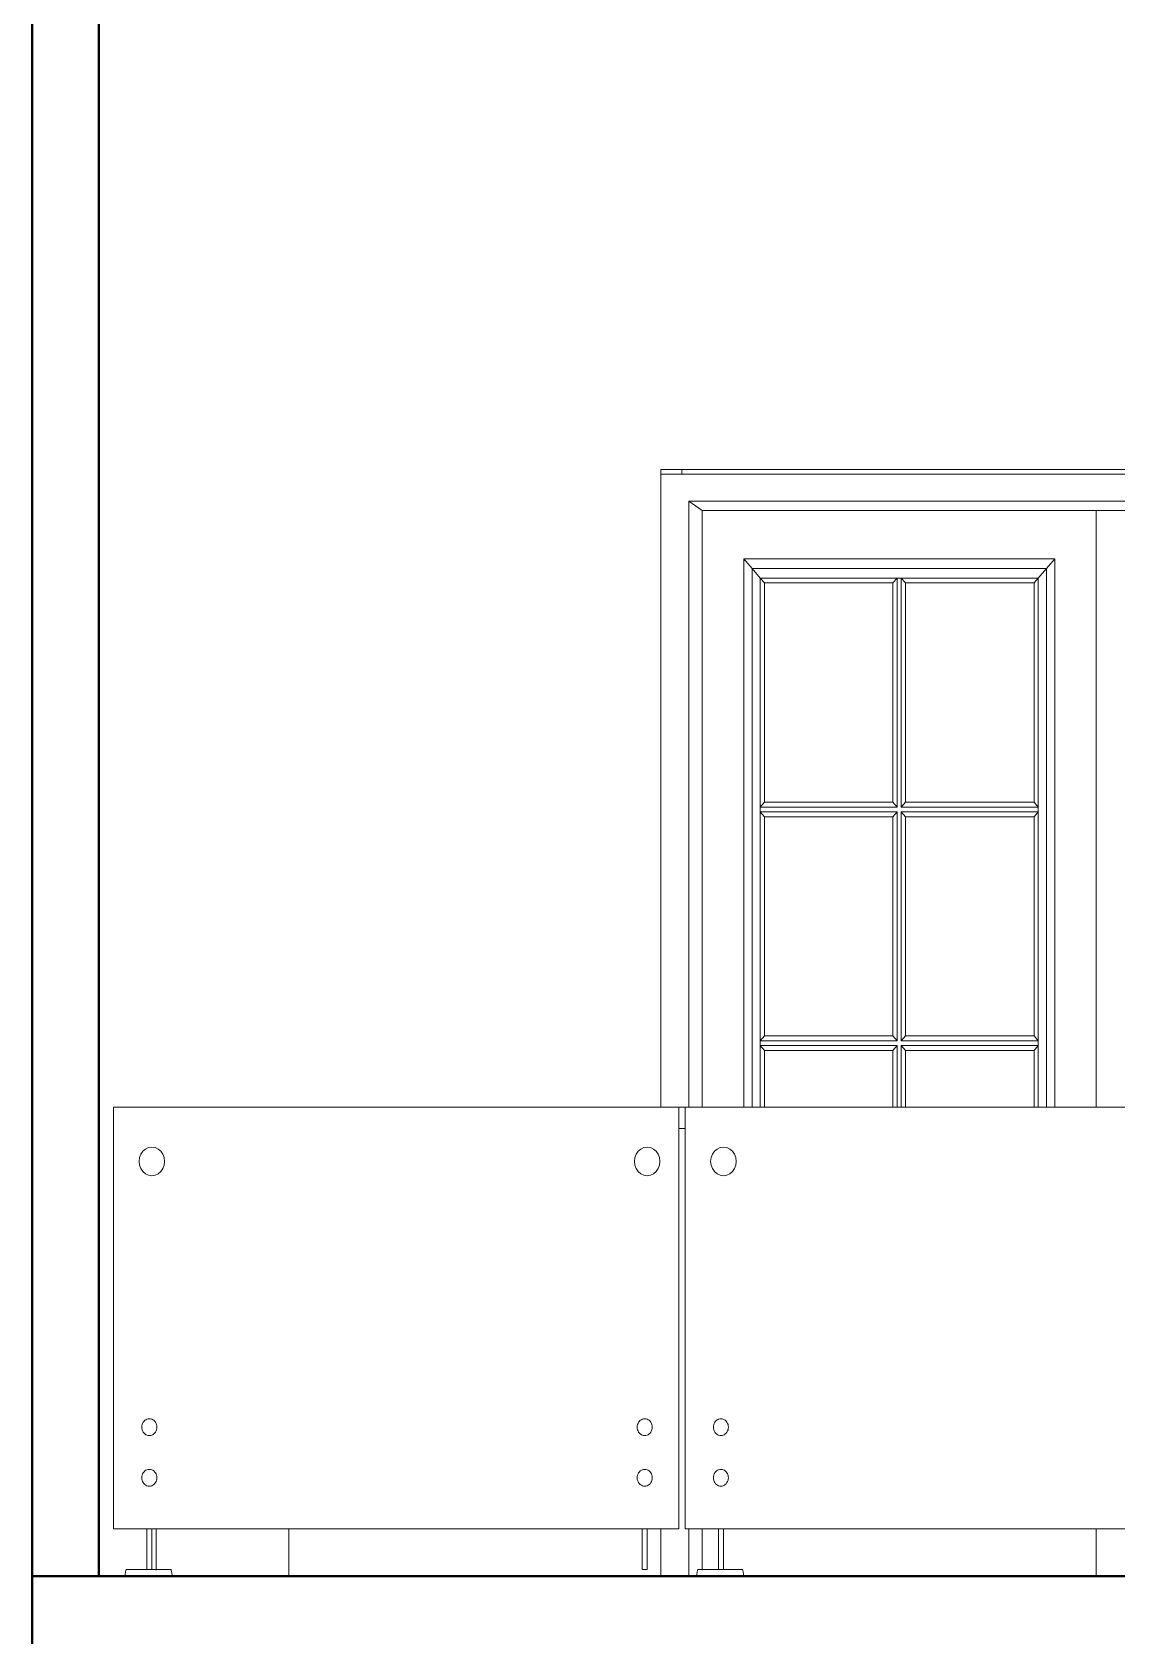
# Model space of a CAD drawing. Header units: inches. Extents: x 136316 to 155547, y -21384 to -17606.
# Drawn here: x 155025.5 to 155107.8, y -20328.1 to -20206.3 of the extents above; entities that cross this region are included whole.
import ezdxf

# ---------------------------------------------------------------- set-up
doc = ezdxf.new("R2010")
doc.units = ezdxf.units.IN
doc.header["$LTSCALE"] = 0.5
doc.header["$MEASUREMENT"] = 0
for name, color, linetype, lineweight in [('Annotate-Lite.w', 177, 'Continuous', 9), ('HACTH', 253, 'Continuous', 9), ('wall', 1, 'Continuous', 40), ('window', 4, 'Continuous', 13)]:
    doc.layers.add(name, color=color, linetype=linetype, lineweight=lineweight)

msp = doc.modelspace()

# ---------------------------------------------------------------- linework, layer by layer
at = {"layer": 'Annotate-Lite.w'}
msp.add_xline((155025.48, -19234.17), (0, 1), dxfattribs=at)
at = {"layer": 'HACTH'}
msp.add_line((155044.97, -20323.52), (155044.97, -20319.94), dxfattribs=at)
at = {"layer": 'wall'}
for p, q in [((155025.48, -20097.52), (155025.48, -20337.52)), ((155030.54, -20323.52), (155030.54, -20097.52)), ((155025.48, -20323.52), (155030.54, -20323.52)), ((155030.54, -20323.52), (155032.52, -20323.52)), ((155032.52, -20323.52), (155036.13, -20323.52)), ((155036.13, -20323.52), (155044.97, -20323.52)), ((155044.97, -20323.52), (155075.34, -20323.52)), ((155075.34, -20323.52), (155075.92, -20323.52)), ((155075.92, -20323.52), (155079.53, -20323.52)), ((155079.53, -20323.52), (155106.27, -20323.52)), ((155106.27, -20323.52), (155113.54, -20323.52))]:
    msp.add_line(p, q, dxfattribs=at)
at = {"layer": 'window'}
for p, q in [((155073.22, -20239.52), (155073.22, -20287.93)), ((155073.22, -20239.52), (155169.22, -20239.52)), ((155073.22, -20239.88), (155169.22, -20239.88)), ((155074.82, -20239.88), (155074.82, -20239.52)), ((155075.34, -20241.94), (155076.36, -20242.63)), ((155167.11, -20241.94), (155075.34, -20241.94)), ((155075.34, -20241.94), (155075.34, -20287.93)), ((155076.36, -20242.63), (155076.36, -20287.93)), ((155076.36, -20242.63), (155166.09, -20242.63)), ((155106.27, -20287.93), (155106.27, -20242.63)), ((155079.51, -20246.3), (155079.51, -20287.93)), ((155103.12, -20246.3), (155079.51, -20246.3)), ((155079.51, -20246.3), (155080.14, -20247.04)), ((155080.14, -20247.04), (155080.14, -20287.93)), ((155102.49, -20247.04), (155080.14, -20247.04)), ((155080.14, -20247.04), (155080.77, -20247.77)), ((155102.49, -20247.04), (155101.86, -20247.77)), ((155103.12, -20246.3), (155102.49, -20247.04)), ((155102.49, -20247.04), (155102.49, -20287.93)), ((155103.12, -20287.93), (155103.12, -20246.3)), ((155080.77, -20247.77), (155080.77, -20287.93)), ((155080.77, -20247.77), (155101.86, -20247.77)), ((155081.09, -20248.14), (155080.77, -20247.77)), ((155081.09, -20248.14), (155081.09, -20264.78)), ((155090.84, -20248.14), (155081.09, -20248.14)), ((155090.84, -20248.14), (155091.16, -20247.77)), ((155090.84, -20264.78), (155090.84, -20248.14)), ((155091.16, -20247.77), (155091.16, -20265.15)), ((155091.47, -20265.15), (155091.47, -20247.77)), ((155091.47, -20247.77), (155091.79, -20248.14)), ((155101.55, -20248.14), (155091.79, -20248.14)), ((155091.79, -20248.14), (155091.79, -20264.78)), ((155101.55, -20248.14), (155101.86, -20247.77)), ((155101.55, -20264.78), (155101.55, -20248.14)), ((155101.86, -20287.93), (155101.86, -20247.77)), ((155080.77, -20265.15), (155081.09, -20264.78)), ((155091.16, -20265.15), (155080.77, -20265.15)), ((155081.09, -20264.78), (155090.84, -20264.78)), ((155091.16, -20265.15), (155090.84, -20264.78)), ((155091.79, -20264.78), (155091.47, -20265.15)), ((155101.86, -20265.15), (155091.47, -20265.15)), ((155091.79, -20264.78), (155101.55, -20264.78)), ((155101.55, -20264.78), (155101.86, -20265.15)), ((155080.77, -20265.51), (155091.16, -20265.51)), ((155081.09, -20265.88), (155080.77, -20265.51)), ((155090.84, -20265.88), (155081.09, -20265.88)), ((155081.09, -20265.88), (155081.09, -20282.52)), ((155090.84, -20265.88), (155091.16, -20265.51)), ((155090.84, -20282.52), (155090.84, -20265.88)), ((155091.16, -20265.51), (155091.16, -20282.89)), ((155091.47, -20282.89), (155091.47, -20265.51)), ((155091.47, -20265.51), (155101.86, -20265.51)), ((155091.47, -20265.51), (155091.79, -20265.88)), ((155091.79, -20265.88), (155091.79, -20282.52)), ((155101.55, -20265.88), (155091.79, -20265.88)), ((155101.86, -20265.51), (155101.55, -20265.88)), ((155101.55, -20282.52), (155101.55, -20265.88)), ((155080.77, -20282.89), (155081.09, -20282.52)), ((155091.16, -20282.89), (155080.77, -20282.89)), ((155080.77, -20283.25), (155091.16, -20283.25)), ((155081.09, -20283.62), (155080.77, -20283.25)), ((155081.09, -20282.52), (155090.84, -20282.52)), ((155090.84, -20283.62), (155081.09, -20283.62)), ((155081.09, -20283.62), (155081.09, -20287.93)), ((155091.16, -20282.89), (155090.84, -20282.52)), ((155091.16, -20283.25), (155090.84, -20283.62)), ((155090.84, -20287.93), (155090.84, -20283.62)), ((155091.16, -20283.25), (155091.16, -20287.93)), ((155091.79, -20282.52), (155091.47, -20282.89)), ((155101.86, -20282.89), (155091.47, -20282.89)), ((155091.47, -20287.93), (155091.47, -20283.25)), ((155091.47, -20283.25), (155101.86, -20283.25)), ((155091.47, -20283.25), (155091.79, -20283.62)), ((155091.79, -20282.52), (155101.55, -20282.52)), ((155091.79, -20283.62), (155091.79, -20287.93)), ((155101.55, -20283.62), (155091.79, -20283.62)), ((155101.55, -20282.52), (155101.86, -20282.89)), ((155101.55, -20283.62), (155101.86, -20283.25)), ((155101.55, -20287.93), (155101.55, -20283.62)), ((155031.67, -20319.94), (155031.67, -20287.93)), ((155031.67, -20287.93), (155074.59, -20287.93)), ((155074.59, -20287.93), (155074.59, -20319.94)), ((155075.07, -20287.94), (155074.59, -20287.94)), ((155075.07, -20319.94), (155075.07, -20287.93)), ((155075.07, -20287.93), (155117.99, -20287.93)), ((155075.07, -20289.56), (155074.59, -20289.56)), ((155034.09, -20291.11), (155034.32, -20291)), ((155034.32, -20291), (155034.57, -20290.96)), ((155034.82, -20291), (155034.57, -20290.96)), ((155034.82, -20291), (155035.05, -20291.11)), ((155071.7, -20291.11), (155071.93, -20291)), ((155071.93, -20291), (155072.18, -20290.96)), ((155072.43, -20291), (155072.18, -20290.96)), ((155072.43, -20291), (155072.67, -20291.11)), ((155077.49, -20291.11), (155077.72, -20291)), ((155077.72, -20291), (155077.97, -20290.96)), ((155078.22, -20291), (155077.97, -20290.96)), ((155078.22, -20291), (155078.45, -20291.11)), ((155033.64, -20291.76), (155033.61, -20292.05)), ((155033.61, -20292.05), (155033.64, -20292.33)), ((155033.64, -20291.76), (155033.74, -20291.5)), ((155033.74, -20291.5), (155033.89, -20291.28)), ((155033.89, -20291.28), (155034.09, -20291.11)), ((155035.25, -20291.28), (155035.05, -20291.11)), ((155035.25, -20291.28), (155035.41, -20291.5)), ((155035.5, -20291.76), (155035.41, -20291.5)), ((155035.5, -20291.76), (155035.54, -20292.05)), ((155035.5, -20292.33), (155035.54, -20292.05)), ((155071.25, -20291.76), (155071.22, -20292.05)), ((155071.22, -20292.05), (155071.25, -20292.33)), ((155071.25, -20291.76), (155071.35, -20291.5)), ((155071.35, -20291.5), (155071.5, -20291.28)), ((155071.5, -20291.28), (155071.7, -20291.11)), ((155072.87, -20291.28), (155072.67, -20291.11)), ((155072.87, -20291.28), (155073.02, -20291.5)), ((155073.12, -20291.76), (155073.02, -20291.5)), ((155073.12, -20291.76), (155073.15, -20292.05)), ((155073.12, -20292.33), (155073.15, -20292.05)), ((155077.04, -20291.76), (155077, -20292.05)), ((155077, -20292.05), (155077.04, -20292.33)), ((155077.04, -20291.76), (155077.13, -20291.5)), ((155077.13, -20291.5), (155077.29, -20291.28)), ((155077.29, -20291.28), (155077.49, -20291.11)), ((155078.65, -20291.28), (155078.45, -20291.11)), ((155078.65, -20291.28), (155078.8, -20291.5)), ((155078.9, -20291.76), (155078.8, -20291.5)), ((155078.9, -20291.76), (155078.93, -20292.05)), ((155078.9, -20292.33), (155078.93, -20292.05)), ((155033.74, -20292.59), (155033.64, -20292.33)), ((155033.89, -20292.81), (155033.74, -20292.59)), ((155033.89, -20292.81), (155034.09, -20292.98)), ((155034.09, -20292.98), (155034.32, -20293.09)), ((155034.32, -20293.09), (155034.57, -20293.13)), ((155034.57, -20293.13), (155034.82, -20293.09)), ((155034.82, -20293.09), (155035.05, -20292.98)), ((155035.05, -20292.98), (155035.25, -20292.81)), ((155035.41, -20292.59), (155035.25, -20292.81)), ((155035.5, -20292.33), (155035.41, -20292.59)), ((155071.35, -20292.59), (155071.25, -20292.33)), ((155071.5, -20292.81), (155071.35, -20292.59)), ((155071.5, -20292.81), (155071.7, -20292.98)), ((155071.7, -20292.98), (155071.93, -20293.09)), ((155071.93, -20293.09), (155072.18, -20293.13)), ((155072.18, -20293.13), (155072.43, -20293.09)), ((155072.43, -20293.09), (155072.67, -20292.98)), ((155072.67, -20292.98), (155072.87, -20292.81)), ((155073.02, -20292.59), (155072.87, -20292.81)), ((155073.12, -20292.33), (155073.02, -20292.59)), ((155077.13, -20292.59), (155077.04, -20292.33)), ((155077.29, -20292.81), (155077.13, -20292.59)), ((155077.29, -20292.81), (155077.49, -20292.98)), ((155077.49, -20292.98), (155077.72, -20293.09)), ((155077.72, -20293.09), (155077.97, -20293.13)), ((155077.97, -20293.13), (155078.22, -20293.09)), ((155078.22, -20293.09), (155078.45, -20292.98)), ((155078.45, -20292.98), (155078.65, -20292.81)), ((155078.8, -20292.59), (155078.65, -20292.81)), ((155078.9, -20292.33), (155078.8, -20292.59)), ((155034.05, -20311.7), (155033.98, -20311.76)), ((155034.12, -20311.65), (155034.05, -20311.7)), ((155034.2, -20311.61), (155034.12, -20311.65)), ((155034.2, -20311.61), (155034.29, -20311.58)), ((155034.29, -20311.58), (155034.38, -20311.58)), ((155034.47, -20311.58), (155034.38, -20311.58)), ((155034.56, -20311.61), (155034.47, -20311.58)), ((155034.64, -20311.65), (155034.56, -20311.61)), ((155034.64, -20311.65), (155034.72, -20311.7)), ((155034.78, -20311.76), (155034.72, -20311.7)), ((155071.66, -20311.7), (155071.59, -20311.76)), ((155071.74, -20311.65), (155071.66, -20311.7)), ((155071.82, -20311.61), (155071.74, -20311.65)), ((155071.82, -20311.61), (155071.91, -20311.58)), ((155071.91, -20311.58), (155071.99, -20311.58)), ((155072.08, -20311.58), (155071.99, -20311.58)), ((155072.17, -20311.61), (155072.08, -20311.58)), ((155072.25, -20311.65), (155072.17, -20311.61)), ((155072.25, -20311.65), (155072.33, -20311.7)), ((155072.4, -20311.76), (155072.33, -20311.7)), ((155077.44, -20311.7), (155077.38, -20311.76)), ((155077.52, -20311.65), (155077.44, -20311.7)), ((155077.6, -20311.61), (155077.52, -20311.65)), ((155077.6, -20311.61), (155077.69, -20311.58)), ((155077.69, -20311.58), (155077.78, -20311.58)), ((155077.87, -20311.58), (155077.78, -20311.58)), ((155077.96, -20311.61), (155077.87, -20311.58)), ((155078.04, -20311.65), (155077.96, -20311.61)), ((155078.04, -20311.65), (155078.11, -20311.7)), ((155078.18, -20311.76), (155078.11, -20311.7)), ((155033.82, -20312.12), (155033.81, -20312.22)), ((155033.81, -20312.22), (155033.82, -20312.32)), ((155033.82, -20312.12), (155033.84, -20312.02)), ((155033.82, -20312.32), (155033.84, -20312.41)), ((155033.87, -20311.93), (155033.84, -20312.02)), ((155033.84, -20312.41), (155033.87, -20312.51)), ((155033.92, -20311.84), (155033.87, -20311.93)), ((155033.87, -20312.51), (155033.92, -20312.59)), ((155033.98, -20311.76), (155033.92, -20311.84)), ((155033.92, -20312.59), (155033.98, -20312.67)), ((155033.98, -20312.67), (155034.05, -20312.73)), ((155034.12, -20312.79), (155034.05, -20312.73)), ((155034.2, -20312.82), (155034.12, -20312.79)), ((155034.29, -20312.85), (155034.2, -20312.82)), ((155034.38, -20312.86), (155034.29, -20312.85)), ((155034.38, -20312.86), (155034.47, -20312.85)), ((155034.56, -20312.82), (155034.47, -20312.85)), ((155034.56, -20312.82), (155034.64, -20312.79)), ((155034.64, -20312.79), (155034.72, -20312.73)), ((155034.72, -20312.73), (155034.78, -20312.67)), ((155034.84, -20311.84), (155034.78, -20311.76)), ((155034.78, -20312.67), (155034.84, -20312.59)), ((155034.89, -20311.93), (155034.84, -20311.84)), ((155034.84, -20312.59), (155034.89, -20312.51)), ((155034.92, -20312.02), (155034.89, -20311.93)), ((155034.89, -20312.51), (155034.92, -20312.41)), ((155034.94, -20312.12), (155034.92, -20312.02)), ((155034.92, -20312.41), (155034.94, -20312.32)), ((155034.95, -20312.22), (155034.94, -20312.12)), ((155034.94, -20312.32), (155034.95, -20312.22)), ((155071.43, -20312.12), (155071.42, -20312.22)), ((155071.42, -20312.22), (155071.43, -20312.32)), ((155071.43, -20312.12), (155071.45, -20312.02)), ((155071.43, -20312.32), (155071.45, -20312.41)), ((155071.49, -20311.93), (155071.45, -20312.02)), ((155071.45, -20312.41), (155071.49, -20312.51)), ((155071.53, -20311.84), (155071.49, -20311.93)), ((155071.49, -20312.51), (155071.53, -20312.59)), ((155071.59, -20311.76), (155071.53, -20311.84)), ((155071.53, -20312.59), (155071.59, -20312.67)), ((155071.59, -20312.67), (155071.66, -20312.73)), ((155071.74, -20312.79), (155071.66, -20312.73)), ((155071.82, -20312.82), (155071.74, -20312.79)), ((155071.91, -20312.85), (155071.82, -20312.82)), ((155071.99, -20312.86), (155071.91, -20312.85)), ((155071.99, -20312.86), (155072.08, -20312.85)), ((155072.17, -20312.82), (155072.08, -20312.85)), ((155072.17, -20312.82), (155072.25, -20312.79)), ((155072.25, -20312.79), (155072.33, -20312.73)), ((155072.33, -20312.73), (155072.4, -20312.67)), ((155072.46, -20311.84), (155072.4, -20311.76)), ((155072.4, -20312.67), (155072.46, -20312.59)), ((155072.5, -20311.93), (155072.46, -20311.84)), ((155072.46, -20312.59), (155072.5, -20312.51)), ((155072.54, -20312.02), (155072.5, -20311.93)), ((155072.5, -20312.51), (155072.54, -20312.41)), ((155072.56, -20312.12), (155072.54, -20312.02)), ((155072.54, -20312.41), (155072.56, -20312.32)), ((155072.56, -20312.22), (155072.56, -20312.12)), ((155072.56, -20312.32), (155072.56, -20312.22)), ((155077.22, -20312.12), (155077.21, -20312.22)), ((155077.21, -20312.22), (155077.22, -20312.32)), ((155077.22, -20312.12), (155077.24, -20312.02)), ((155077.22, -20312.32), (155077.24, -20312.41)), ((155077.27, -20311.93), (155077.24, -20312.02)), ((155077.24, -20312.41), (155077.27, -20312.51)), ((155077.32, -20311.84), (155077.27, -20311.93)), ((155077.27, -20312.51), (155077.32, -20312.59)), ((155077.38, -20311.76), (155077.32, -20311.84)), ((155077.32, -20312.59), (155077.38, -20312.67)), ((155077.38, -20312.67), (155077.44, -20312.73)), ((155077.52, -20312.79), (155077.44, -20312.73)), ((155077.6, -20312.82), (155077.52, -20312.79)), ((155077.69, -20312.85), (155077.6, -20312.82)), ((155077.78, -20312.86), (155077.69, -20312.85)), ((155077.78, -20312.86), (155077.87, -20312.85)), ((155077.96, -20312.82), (155077.87, -20312.85)), ((155077.96, -20312.82), (155078.04, -20312.79)), ((155078.04, -20312.79), (155078.11, -20312.73)), ((155078.11, -20312.73), (155078.18, -20312.67)), ((155078.24, -20311.84), (155078.18, -20311.76)), ((155078.18, -20312.67), (155078.24, -20312.59)), ((155078.29, -20311.93), (155078.24, -20311.84)), ((155078.24, -20312.59), (155078.29, -20312.51)), ((155078.32, -20312.02), (155078.29, -20311.93)), ((155078.29, -20312.51), (155078.32, -20312.41)), ((155078.34, -20312.12), (155078.32, -20312.02)), ((155078.32, -20312.41), (155078.34, -20312.32)), ((155078.35, -20312.22), (155078.34, -20312.12)), ((155078.34, -20312.32), (155078.35, -20312.22)), ((155033.82, -20315.96), (155033.81, -20316.06)), ((155033.81, -20316.06), (155033.82, -20316.16)), ((155033.84, -20315.86), (155033.82, -20315.96)), ((155033.82, -20316.16), (155033.84, -20316.25)), ((155033.87, -20315.77), (155033.84, -20315.86)), ((155033.84, -20316.25), (155033.87, -20316.35)), ((155033.92, -20315.68), (155033.87, -20315.77)), ((155033.87, -20316.35), (155033.92, -20316.43)), ((155033.98, -20315.6), (155033.92, -20315.68)), ((155033.92, -20316.43), (155033.98, -20316.51)), ((155033.98, -20315.6), (155034.05, -20315.54)), ((155033.98, -20316.51), (155034.05, -20316.57)), ((155034.12, -20315.49), (155034.05, -20315.54)), ((155034.05, -20316.57), (155034.12, -20316.63)), ((155034.12, -20315.49), (155034.2, -20315.45)), ((155034.2, -20315.45), (155034.29, -20315.42)), ((155034.29, -20315.42), (155034.38, -20315.42)), ((155034.47, -20315.42), (155034.38, -20315.42)), ((155034.47, -20315.42), (155034.56, -20315.45)), ((155034.56, -20315.45), (155034.64, -20315.49)), ((155034.72, -20315.54), (155034.64, -20315.49)), ((155034.72, -20316.57), (155034.64, -20316.63)), ((155034.78, -20315.6), (155034.72, -20315.54)), ((155034.72, -20316.57), (155034.78, -20316.51)), ((155034.84, -20315.68), (155034.78, -20315.6)), ((155034.78, -20316.51), (155034.84, -20316.43)), ((155034.89, -20315.77), (155034.84, -20315.68)), ((155034.84, -20316.43), (155034.89, -20316.35)), ((155034.92, -20315.86), (155034.89, -20315.77)), ((155034.89, -20316.35), (155034.92, -20316.25)), ((155034.94, -20315.96), (155034.92, -20315.86)), ((155034.92, -20316.25), (155034.94, -20316.16)), ((155034.95, -20316.06), (155034.94, -20315.96)), ((155034.94, -20316.16), (155034.95, -20316.06)), ((155071.43, -20315.96), (155071.42, -20316.06)), ((155071.42, -20316.06), (155071.43, -20316.16)), ((155071.45, -20315.86), (155071.43, -20315.96)), ((155071.43, -20316.16), (155071.45, -20316.25)), ((155071.49, -20315.77), (155071.45, -20315.86)), ((155071.45, -20316.25), (155071.49, -20316.35)), ((155071.53, -20315.68), (155071.49, -20315.77)), ((155071.49, -20316.35), (155071.53, -20316.43)), ((155071.59, -20315.6), (155071.53, -20315.68)), ((155071.53, -20316.43), (155071.59, -20316.51)), ((155071.59, -20315.6), (155071.66, -20315.54)), ((155071.59, -20316.51), (155071.66, -20316.57)), ((155071.74, -20315.49), (155071.66, -20315.54)), ((155071.66, -20316.57), (155071.74, -20316.63)), ((155071.74, -20315.49), (155071.82, -20315.45)), ((155071.82, -20315.45), (155071.91, -20315.42)), ((155071.91, -20315.42), (155071.99, -20315.42)), ((155072.08, -20315.42), (155071.99, -20315.42)), ((155072.08, -20315.42), (155072.17, -20315.45)), ((155072.17, -20315.45), (155072.25, -20315.49)), ((155072.33, -20315.54), (155072.25, -20315.49)), ((155072.33, -20316.57), (155072.25, -20316.63)), ((155072.4, -20315.6), (155072.33, -20315.54)), ((155072.33, -20316.57), (155072.4, -20316.51)), ((155072.46, -20315.68), (155072.4, -20315.6)), ((155072.4, -20316.51), (155072.46, -20316.43)), ((155072.5, -20315.77), (155072.46, -20315.68)), ((155072.46, -20316.43), (155072.5, -20316.35)), ((155072.54, -20315.86), (155072.5, -20315.77)), ((155072.5, -20316.35), (155072.54, -20316.25)), ((155072.56, -20315.96), (155072.54, -20315.86)), ((155072.54, -20316.25), (155072.56, -20316.16)), ((155072.56, -20316.06), (155072.56, -20315.96)), ((155072.56, -20316.16), (155072.56, -20316.06)), ((155077.22, -20315.96), (155077.21, -20316.06)), ((155077.21, -20316.06), (155077.22, -20316.16)), ((155077.24, -20315.86), (155077.22, -20315.96)), ((155077.22, -20316.16), (155077.24, -20316.25)), ((155077.27, -20315.77), (155077.24, -20315.86)), ((155077.24, -20316.25), (155077.27, -20316.35)), ((155077.32, -20315.68), (155077.27, -20315.77)), ((155077.27, -20316.35), (155077.32, -20316.43)), ((155077.38, -20315.6), (155077.32, -20315.68)), ((155077.32, -20316.43), (155077.38, -20316.51)), ((155077.38, -20315.6), (155077.44, -20315.54)), ((155077.38, -20316.51), (155077.44, -20316.57)), ((155077.52, -20315.49), (155077.44, -20315.54)), ((155077.44, -20316.57), (155077.52, -20316.63)), ((155077.52, -20315.49), (155077.6, -20315.45)), ((155077.6, -20315.45), (155077.69, -20315.42)), ((155077.69, -20315.42), (155077.78, -20315.42)), ((155077.87, -20315.42), (155077.78, -20315.42)), ((155077.87, -20315.42), (155077.96, -20315.45)), ((155077.96, -20315.45), (155078.04, -20315.49)), ((155078.11, -20315.54), (155078.04, -20315.49)), ((155078.11, -20316.57), (155078.04, -20316.63)), ((155078.18, -20315.6), (155078.11, -20315.54)), ((155078.11, -20316.57), (155078.18, -20316.51)), ((155078.24, -20315.68), (155078.18, -20315.6)), ((155078.18, -20316.51), (155078.24, -20316.43)), ((155078.29, -20315.77), (155078.24, -20315.68)), ((155078.24, -20316.43), (155078.29, -20316.35)), ((155078.32, -20315.86), (155078.29, -20315.77)), ((155078.29, -20316.35), (155078.32, -20316.25)), ((155078.34, -20315.96), (155078.32, -20315.86)), ((155078.32, -20316.25), (155078.34, -20316.16)), ((155078.35, -20316.06), (155078.34, -20315.96)), ((155078.34, -20316.16), (155078.35, -20316.06)), ((155034.12, -20316.63), (155034.2, -20316.67)), ((155034.2, -20316.67), (155034.29, -20316.69)), ((155034.29, -20316.69), (155034.38, -20316.7)), ((155034.38, -20316.7), (155034.47, -20316.69)), ((155034.47, -20316.69), (155034.56, -20316.67)), ((155034.56, -20316.67), (155034.64, -20316.63)), ((155071.74, -20316.63), (155071.82, -20316.67)), ((155071.82, -20316.67), (155071.91, -20316.69)), ((155071.91, -20316.69), (155071.99, -20316.7)), ((155071.99, -20316.7), (155072.08, -20316.69)), ((155072.08, -20316.69), (155072.17, -20316.67)), ((155072.17, -20316.67), (155072.25, -20316.63)), ((155077.52, -20316.63), (155077.6, -20316.67)), ((155077.6, -20316.67), (155077.69, -20316.69)), ((155077.69, -20316.69), (155077.78, -20316.7)), ((155077.78, -20316.7), (155077.87, -20316.69)), ((155077.87, -20316.69), (155077.96, -20316.67)), ((155077.96, -20316.67), (155078.04, -20316.63)), ((155074.59, -20319.94), (155031.67, -20319.94)), ((155034.19, -20319.94), (155034.19, -20323.03)), ((155034.57, -20323.03), (155034.57, -20319.94)), ((155034.9, -20319.94), (155034.9, -20323.07)), ((155071.8, -20319.94), (155071.8, -20323.03)), ((155072.18, -20323.03), (155072.18, -20319.94)), ((155073.22, -20323.52), (155073.22, -20319.94)), ((155117.99, -20319.94), (155075.07, -20319.94)), ((155075.34, -20323.52), (155075.34, -20319.94)), ((155076.36, -20319.94), (155076.36, -20323.07)), ((155077.59, -20319.94), (155077.59, -20323.03)), ((155077.97, -20323.03), (155077.97, -20319.94)), ((155106.27, -20323.52), (155106.27, -20319.94)), ((155032.52, -20323.52), (155032.6, -20323.08)), ((155032.6, -20323.06), (155032.6, -20323.07)), ((155032.6, -20323.06), (155032.6, -20323.06)), ((155032.6, -20323.06), (155032.61, -20323.06)), ((155032.6, -20323.07), (155032.6, -20323.07)), ((155032.6, -20323.07), (155032.6, -20323.08)), ((155032.62, -20323.04), (155032.61, -20323.05)), ((155032.61, -20323.05), (155032.61, -20323.05)), ((155032.61, -20323.06), (155032.61, -20323.05)), ((155032.61, -20323.05), (155032.61, -20323.05)), ((155032.62, -20323.04), (155032.62, -20323.03)), ((155032.63, -20323.03), (155032.62, -20323.03)), ((155032.62, -20323.04), (155032.62, -20323.04)), ((155032.62, -20323.04), (155032.62, -20323.04)), ((155032.63, -20323.03), (155032.63, -20323.03)), ((155032.63, -20323.03), (155032.64, -20323.03)), ((155032.65, -20323.03), (155032.64, -20323.03)), ((155032.64, -20323.03), (155032.64, -20323.03)), ((155032.64, -20323.03), (155032.64, -20323.03)), ((155032.65, -20323.03), (155032.65, -20323.03)), ((155032.65, -20323.03), (155032.65, -20323.03)), ((155035.99, -20323.03), (155032.65, -20323.03)), ((155034.9, -20323.07), (155034.9, -20323.08)), ((155036, -20323.03), (155035.99, -20323.03)), ((155036.01, -20323.03), (155036, -20323.03)), ((155036, -20323.03), (155036, -20323.03)), ((155036.02, -20323.03), (155036.01, -20323.03)), ((155036.01, -20323.03), (155036.01, -20323.03)), ((155036.01, -20323.03), (155036.01, -20323.03)), ((155036.02, -20323.03), (155036.02, -20323.03)), ((155036.02, -20323.03), (155036.02, -20323.03)), ((155036.02, -20323.03), (155036.03, -20323.04)), ((155036.04, -20323.05), (155036.03, -20323.04)), ((155036.03, -20323.04), (155036.03, -20323.04)), ((155036.03, -20323.04), (155036.03, -20323.04)), ((155036.04, -20323.05), (155036.04, -20323.05)), ((155036.04, -20323.05), (155036.04, -20323.05)), ((155036.04, -20323.05), (155036.04, -20323.06)), ((155036.05, -20323.06), (155036.04, -20323.06)), ((155036.04, -20323.06), (155036.04, -20323.06)), ((155036.05, -20323.07), (155036.05, -20323.06)), ((155036.05, -20323.07), (155036.05, -20323.07)), ((155036.05, -20323.07), (155036.05, -20323.08)), ((155036.13, -20323.52), (155036.05, -20323.08)), ((155071.8, -20323.03), (155072.18, -20323.03)), ((155075.92, -20323.52), (155076, -20323.08)), ((155076, -20323.06), (155076.01, -20323.05)), ((155076, -20323.06), (155076, -20323.07)), ((155076, -20323.06), (155076, -20323.06)), ((155076, -20323.06), (155076, -20323.06)), ((155076, -20323.07), (155076, -20323.07)), ((155076, -20323.07), (155076, -20323.08)), ((155076.01, -20323.04), (155076.01, -20323.05)), ((155076.02, -20323.04), (155076.01, -20323.04)), ((155076.01, -20323.05), (155076.01, -20323.05)), ((155076.01, -20323.05), (155076.01, -20323.05)), ((155076.02, -20323.04), (155076.02, -20323.03)), ((155076.03, -20323.03), (155076.02, -20323.03)), ((155076.02, -20323.04), (155076.02, -20323.04)), ((155076.03, -20323.03), (155076.03, -20323.03)), ((155076.03, -20323.03), (155076.03, -20323.03)), ((155076.04, -20323.03), (155076.03, -20323.03)), ((155076.05, -20323.03), (155076.04, -20323.03)), ((155076.04, -20323.03), (155076.04, -20323.03)), ((155076.05, -20323.03), (155076.05, -20323.03)), ((155076.05, -20323.03), (155076.05, -20323.03)), ((155079.39, -20323.03), (155076.05, -20323.03)), ((155076.36, -20323.07), (155076.36, -20323.08)), ((155079.4, -20323.03), (155079.39, -20323.03)), ((155079.4, -20323.03), (155079.4, -20323.03)), ((155079.41, -20323.03), (155079.4, -20323.03)), ((155079.4, -20323.03), (155079.4, -20323.03)), ((155079.41, -20323.03), (155079.41, -20323.03)), ((155079.41, -20323.03), (155079.41, -20323.03)), ((155079.41, -20323.03), (155079.42, -20323.03)), ((155079.42, -20323.03), (155079.42, -20323.03)), ((155079.42, -20323.03), (155079.42, -20323.04)), ((155079.43, -20323.04), (155079.42, -20323.04)), ((155079.43, -20323.05), (155079.43, -20323.04)), ((155079.43, -20323.04), (155079.43, -20323.04)), ((155079.44, -20323.05), (155079.43, -20323.05)), ((155079.44, -20323.05), (155079.44, -20323.05)), ((155079.44, -20323.05), (155079.44, -20323.06)), ((155079.45, -20323.07), (155079.44, -20323.06)), ((155079.44, -20323.06), (155079.44, -20323.06)), ((155079.44, -20323.06), (155079.44, -20323.06)), ((155079.45, -20323.07), (155079.45, -20323.07)), ((155079.45, -20323.07), (155079.45, -20323.08)), ((155079.53, -20323.52), (155079.45, -20323.08))]:
    msp.add_line(p, q, dxfattribs=at)

doc.saveas('drawing.dxf')
